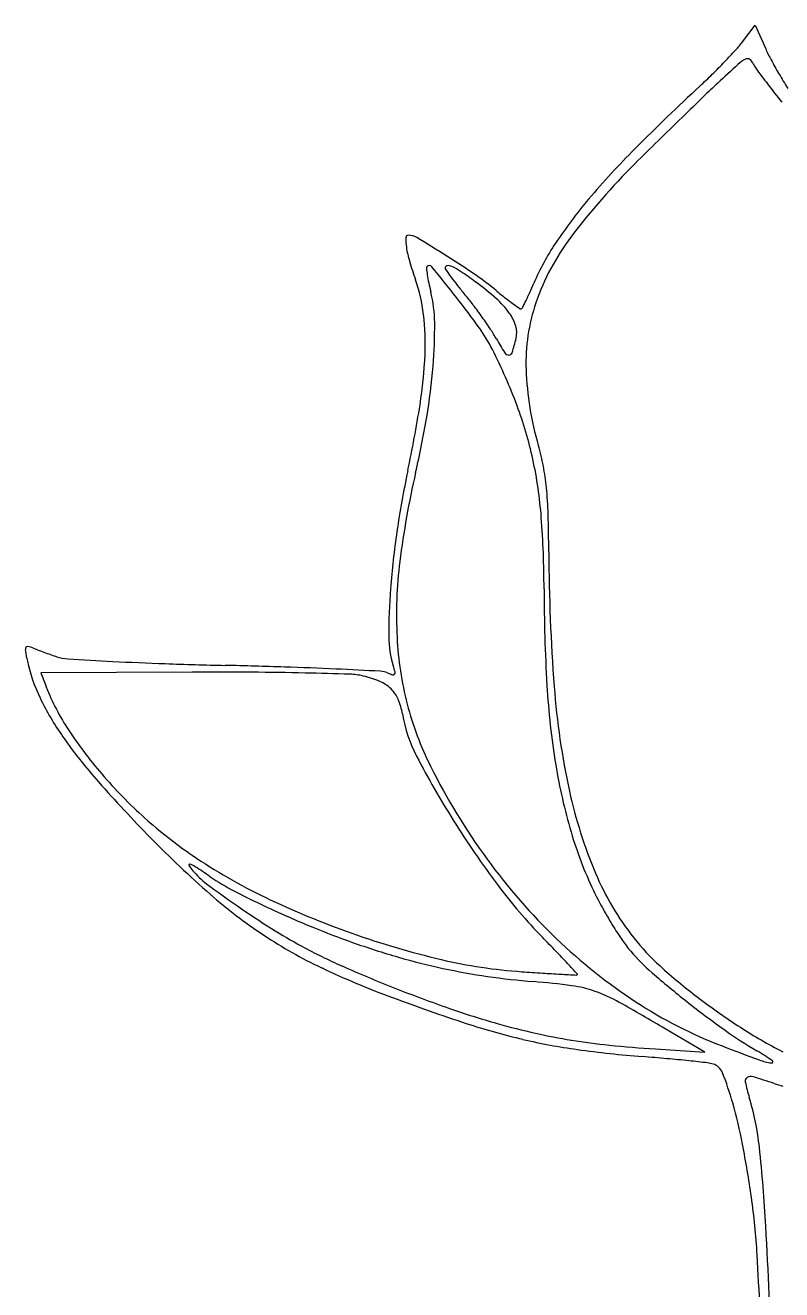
# Model space of a CAD drawing. Header units: millimetres. Extents: x 56222 to 3066687, y -650199 to -121287.
# Drawn here: x 141912.237 to 141914.389, y -185279.642 to -185276.045 of the extents above; entities that cross this region are included whole.
import ezdxf

# ---------------------------------------------------------------- set-up
doc = ezdxf.new("R2010")
doc.units = ezdxf.units.MM
doc.header["$MEASUREMENT"] = 0
doc.layers.add('$TD_AUDIT_GENERATED_(A0BDF17)', color=32, linetype='Continuous', lineweight=30)

msp = doc.modelspace()

# ---------------------------------------------------------------- linework, layer by layer
at = {"layer": '$TD_AUDIT_GENERATED_(A0BDF17)', "linetype": 'Continuous', "lineweight": 25, "ltscale": 2}
for p, q in [((141914.2772, -185276.0925, 0.5173), (141914.3135, -185276.0455, 0.5173)), ((141914.3135, -185276.0455, 0.5173), (141914.3431, -185276.1123, 0.5173)), ((141912.7121, -185277.8853, 0.5173), (141912.2813, -185277.8875, 0.5173)), ((141912.2813, -185277.8875, 0.5173), (141912.2931, -185277.9186, 0.5173)), ((141914.1698, -185278.966, 0.5173), (141914.0573, -185278.8994, 0.5173)), ((141914.0292, -185278.9568, 0.5173), (141914.1698, -185278.966, 0.5173))]:
    msp.add_line(p, q, dxfattribs=at)
for centre, radius, start, end in [((141913.9863, -185275.8682, 0.5173), 0.3674, 317.6042, 322.3614), ((141913.0114, -185274.9781, 0.5173), 1.6875, 316.0694, 317.6042), ((141914.3371, -185276.2371, 0.5173), 0.1084, 118.4045, 132.1893), ((141914.2912, -185276.1522, 0.5173), 0.0118, 54.8902, 118.4045), ((141914.2821, -185276.165, 0.5173), 0.0275, 20.9935, 54.8903), ((141914.7552, -185275.93, 0.5173), 0.4506, 203.862, 208.3085), ((141912.8665, -185274.8385, 0.5173), 1.8887, 314.542, 316.0695), ((141917.8875, -185280.1541, 0.5173), 5.395, 132.1892, 133.0209), ((141914.3566, -185276.1364, 0.5173), 0.0522, 200.9935, 216.7484), ((141918.9604, -185272.6988, 0.5173), 5.7979, 216.74839, 217.29889), ((141915.4987, -185275.5295, 0.5173), 1.2951, 208.3085, 210.3317), ((141913.0447, -185275.0197, 0.5173), 1.6345, 312.8396, 314.5419), ((141916.618, -185278.7937, 0.5173), 3.5342, 133.0209, 133.9308), ((141917.3059, -185273.9591, 0.5173), 3.718, 217.2989, 218.3153), ((141915.5752, -185275.4847, 0.5173), 1.3838, 210.3316, 212.3314), ((141918.7068, -185281.1257, 0.5173), 6.6927, 132.8396, 135.03488), ((141926.247, -185288.789, 0.5173), 17.4131, 133.93077, 134.20969), ((141927.6858, -185290.2681, 0.5173), 19.4765, 134.20969, 134.48884), ((141926.1369, -185288.6913, 0.5173), 17.2663, 134.48888, 134.79438), ((141915.6139, -185278.0365, 0.5173), 2.3213, 135.0349, 139.8711), ((141915.348, -185277.8247, 0.5173), 1.9534, 134.7944, 142.957), ((141914.9232, -185277.4543, 0.5173), 1.4179, 139.8711, 146.164), ((141913.327, -185276.6502, 0.5173), 0.00769, 89.9998, 178.3857), ((141913.327, -185276.6883, 0.5173), 0.0458, 58.7396, 89.9999), ((141913.464, -185276.6541, 0.5173), 0.1448, 178.3857, 188.9552), ((141913.6334, -185276.6274, 0.5173), 0.3163, 188.9552, 196.349), ((141910.4209, -185281.4755, 0.5173), 5.646, 57.7213, 58.7396), ((141914.3296, -185277.0564, 0.5173), 0.7033, 146.164, 156.7975), ((141914.3251, -185277.0526, 0.5173), 0.6719, 142.9569, 161.0506), ((141914.3348, -185276.4216, 0.5173), 1.0472, 196.349, 199.38), ((141912.0148, -185278.952, 0.5173), 2.6613, 55.5823, 57.7212), ((141913.3839, -185276.7359, 0.5173), 0.00599, 134.9999, 186.2144), ((141913.8607, -185276.6839, 0.5173), 0.4856, 186.2145, 188.4324), ((141913.3863, -185276.7382, 0.5173), 0.0093, 39.2214, 134.9999), ((141908.2636, -185280.9194, 0.5173), 6.6217, 38.24964, 39.22137), ((141913.4377, -185276.7355, 0.5173), 0.0064, 95.5798, 180), ((141913.4409, -185276.7355, 0.5173), 0.00958, 179.9999, 215.5219), ((141914.5397, -185275.9511, 0.5173), 1.3596, 215.5219, 216.5731), ((141913.4396, -185276.7549, 0.5173), 0.0259, 65.2348, 95.5798), ((141913.3787, -185276.887, 0.5173), 0.1714, 55.6454, 65.2348), ((141912.6151, -185278.0041, 0.5173), 1.5245, 53.7238, 55.6454), ((141912.9174, -185276.9202, 0.5173), 0.4553, 6.6025, 19.38), ((141913.7597, -185276.6989, 0.5173), 0.3834, 188.4324, 191.8605), ((141914.0341, -185276.6413, 0.5173), 0.6638, 191.8606, 194.1333), ((141914.1264, -185276.2578, 0.5173), 0.845, 216.5732, 218.5863), ((141914.5906, -185275.8874, 0.5173), 1.4389, 218.5863, 219.9376), ((141913.0104, -185277.4655, 0.5173), 0.8565, 48.6201, 53.7238), ((141913.0943, -185277.3765, 0.5173), 0.7515, 50.1001, 55.5823), ((141911.8748, -185276.0041, 0.5173), 1.9675, 335.9738, 336.7975), ((141913.0278, -185276.8947, 0.5173), 0.3738, 0.4926, 14.1333), ((141911.6676, -185278.2359, 0.5173), 2.2871, 35.5473, 38.2497), ((141912.8554, -185277.3401, 0.5173), 0.8242, 37.2718, 39.9376), ((141914.2562, -185275.9869, 0.5173), 1.0599, 230.1001, 231.9303), ((141913.4124, -185277.0092, 0.5173), 0.2483, 35.7893, 48.62), ((141913.9399, -185276.3907, 0.5173), 0.547, 231.9304, 234.9327), ((141912.5767, -185276.317, 0.5173), 1.1991, 334.7802, 335.9738), ((141912.4607, -185277.6405, 0.5173), 1.3202, 35.3988, 37.2718), ((141914.1294, -185276.1207, 0.5173), 0.8769, 234.9327, 236.4712), ((141913.6469, -185276.8489, 0.5173), 0.00332, 236.4713, 315), ((141913.6381, -185276.84, 0.5173), 0.0159, 314.9998, 334.1451), ((141911.9389, -185276.0166, 0.5173), 1.904, 334.1453, 334.7801), ((141914.1871, -185277.0052, 0.5173), 0.526, 161.0506, 182.0499), ((141912.6376, -185276.9526, 0.5173), 0.737, 357.6957, 6.6025), ((141912.0621, -185276.903, 0.5173), 1.3395, 355.2164, 0.4926), ((141912.5156, -185277.6015, 0.5173), 1.2529, 33.5077, 35.3988), ((141913.5118, -185276.9375, 0.5173), 0.1258, 16.8639, 35.7894), ((141913.1424, -185277.1821, 0.5173), 0.4746, 26.873, 35.5473), ((141913.1655, -185277.1712, 0.5173), 0.4734, 29.5969, 33.5077), ((141913.5679, -185276.9205, 0.5173), 0.0671, 346.5868, 16.864), ((141912.1432, -185277.6884, 0.5173), 1.5947, 20.5937, 26.8729), ((141914.3869, -185276.4774, 0.5173), 0.9313, 209.5969, 212.4413), ((141913.0222, -185276.7904, 0.5173), 0.6281, 342.8132, 346.5868), ((141912.1544, -185276.9331, 0.5173), 1.2206, 350.9664, 357.6956), ((141913.6123, -185276.9698, 0.5173), 0.0135, 212.4413, 271.3292), ((141913.6124, -185276.973, 0.5173), 0.0103, 271.3293, 342.8132), ((141911.6327, -185276.867, 0.5173), 1.7705, 350.484, 355.2164), ((141914.5457, -185276.9924, 0.5173), 0.8848, 182.0499, 196.2744), ((141909.6106, -185276.5287, 0.5173), 3.7963, 348.0779, 350.9664), ((141912.625, -185277.5074, 0.5173), 1.08, 12.1846, 20.5937), ((141910.8062, -185276.7285, 0.5173), 2.6085, 346.9443, 350.4839), ((141913.0717, -185277.4227, 0.5173), 0.6508, 10.9067, 16.2744), ((141912.4749, -185277.5398, 0.5173), 1.2336, 4.4002, 12.1846), ((141916.1831, -185277.9164, 0.5173), 2.9211, 168.078, 171.5129), ((141915.7519, -185277.8754, 0.5173), 2.4684, 166.9442, 172.9053), ((141913.058, -185277.4254, 0.5173), 0.6646, 5.6234, 10.9068), ((141912.6294, -185277.4676, 0.5173), 1.0954, 1.6886, 5.6235), ((141909.32, -185277.5651, 0.5173), 4.4062, 0.2902, 1.6886), ((141911.0674, -185277.6481, 0.5173), 2.6452, 359.9999, 4.4001), ((141915.4851, -185277.8122, 0.5173), 2.2153, 171.513, 175.7393), ((141919.2632, -185277.5148, 0.5173), 5.5372, 180.2902, 184.2622), ((141914.5296, -185277.7232, 0.5173), 1.2367, 172.9052, 182.9027), ((141915.0663, -185277.781, 0.5173), 1.7954, 175.7394, 180.1078), ((141918.3613, -185277.6481, 0.5173), 4.6486, 179.9999, 183.3868), ((141913.5452, -185277.7839, 0.5173), 0.2743, 180.1078, 197.6087), ((141914.2527, -185277.7373, 0.5173), 0.9595, 182.9026, 194.4165), ((141912.2547, -185277.8224, 0.5173), 0.0177, 156.9322, 189.9301), ((141912.9515, -185277.7004, 0.5173), 0.7251, 189.9302, 192.208), ((141912.2433, -185277.8175, 0.5173), 0.00534, 79.1757, 156.9322), ((141912.23, -185277.8872, 0.5173), 0.0763, 67.9519, 79.1757), ((141912.4652, -185277.3063, 0.5173), 0.5504, 247.9521, 249.4016), ((141912.941, -185276.0406, 0.5173), 1.9026, 249.4016, 249.9773), ((141913.0004, -185275.8775, 0.5173), 2.0762, 249.9774, 250.5469), ((141912.6935, -185277.7562, 0.5173), 0.4611, 192.208, 206.0024), ((141912.8196, -185276.3894, 0.5173), 1.5333, 250.5469, 251.2617), ((141912.3649, -185277.7296, 0.5173), 0.1181, 251.2618, 266.5745), ((141913.241, -185263.0933, 0.5173), 14.7806, 266.5745, 267.0677), ((141912.9523, -185268.7307, 0.5173), 9.1358, 267.06777, 268.01085), ((141913.1549, -185262.896, 0.5173), 14.974, 268.01093, 268.66227), ((141912.3749, -185296.297, 0.5173), 18.4361, 88.13677, 88.66229), ((141913.0201, -185277.9505, 0.5173), 0.2766, 13.7767, 17.6087), ((141912.786, -185292.5829, 0.5173), 14.6977, 89.62914, 90.28826), ((141912.8197, -185287.377, 0.5173), 9.4918, 88.71437, 89.62904), ((141912.633, -185288.3617, 0.5173), 10.4966, 87.33548, 88.1367), ((141912.7468, -185290.6245, 0.5173), 12.7401, 88.14188, 88.71437), ((141911.9774, -185302.4489, 0.5173), 24.5991, 87.04136, 87.3354), ((141913.1536, -185278.0869, 0.5173), 0.1959, 76.7499, 88.1419), ((141913.1315, -185278.1808, 0.5173), 0.2924, 66.9827, 76.7499), ((141913.244, -185277.9421, 0.5173), 0.0596, 66.6414, 87.0412), ((141913.3243, -185277.7562, 0.5173), 0.143, 246.6414, 252.7692), ((141913.2835, -185277.888, 0.5173), 0.00499, 252.7693, 321.9186), ((141913.2815, -185277.8864, 0.5173), 0.00746, 321.9186, 13.7767), ((141912.9084, -185277.686, 0.5173), 0.6578, 200.7107, 212.9455), ((141913.2051, -185278.0076, 0.5173), 0.1042, 45.8852, 66.9827), ((141913.2151, -185277.9972, 0.5173), 0.0898, 22.766, 45.8852), ((141915.9173, -185277.7927, 0.5173), 2.2004, 183.3869, 189.3125), ((141915.8509, -185277.7691, 0.5173), 2.1153, 184.2623, 192.4095), ((141913.0236, -185277.5952, 0.5173), 0.8285, 206.0023, 214.8984), ((141913.1275, -185278.034, 0.5173), 0.1847, 9.2905, 22.7661), ((141914.179, -185277.7562, 0.5173), 0.8833, 194.4165, 206.6666), ((141913.7028, -185277.9399, 0.5173), 0.3982, 189.2905, 207.6012), ((141913.3739, -185277.3843, 0.5173), 1.2126, 212.9455, 220.686), ((141913.4928, -185277.2679, 0.5173), 1.4005, 214.8984, 221.5624), ((141915.7178, -185276.8864, 0.5173), 2.6719, 207.6011, 212.0911), ((141915.0839, -185277.3018, 0.5173), 1.896, 206.6667, 216.0264), ((141915.3178, -185277.891, 0.5173), 1.5929, 189.3125, 196.3595), ((141913.4841, -185277.2896, 0.5173), 1.3578, 220.686, 228.0515), ((141915.7296, -185275.2846, 0.5173), 4.3899, 221.5624, 224.4064), ((141915.0992, -185277.9345, 0.5173), 1.3457, 192.4095, 202.8345), ((141913.4391, -185277.3397, 0.5173), 1.2905, 228.0515, 235.7034), ((141915.7494, -185276.8666, 0.5173), 2.7092, 212.0911, 216.8636), ((141914.7852, -185276.2095, 0.5173), 3.0681, 224.4064, 228.7702), ((141914.8511, -185278.028, 0.5173), 1.1065, 196.3595, 205.6194), ((141913.6043, -185277.0974, 0.5173), 1.5837, 235.7034, 244.3567), ((141912.7045, -185278.4332, 0.5173), 0.00223, 71.5442, 211.2074), ((141912.814, -185278.3668, 0.5173), 0.1303, 211.2075, 219.69), ((141912.6845, -185278.493, 0.5173), 0.0653, 56.7321, 71.5442), ((141911.0357, -185281.0062, 0.5173), 3.0711, 55.8031, 56.7322), ((141914.9243, -185277.4178, 0.5173), 1.6986, 216.0265, 226.1903), ((141912.8876, -185278.3057, 0.5173), 0.2259, 219.6901, 233.2739), ((141913.1417, -185277.9069, 0.5173), 0.676, 235.8031, 242.7361), ((141914.5899, -185278.1489, 0.5173), 0.7931, 202.8344, 218.3247), ((141914.6066, -185276.0017, 0.5173), 3.1006, 233.2739, 235.276), ((141914.0907, -185276.0653, 0.5173), 2.7478, 242.7361, 245.1814), ((141914.7743, -185277.5977, 0.5173), 1.4905, 216.8637, 224.3285), ((141914.7052, -185278.098, 0.5173), 0.9447, 205.6194, 208.8594), ((141913.6962, -185277.4522, 0.5173), 1.4157, 228.7702, 236.551), ((141914.408, -185276.2883, 0.5173), 2.7519, 235.2759, 237.7038), ((141913.992, -185276.2897, 0.5173), 2.4797, 244.3568, 250.5412), ((141914.2069, -185275.8141, 0.5173), 3.0246, 245.1814, 247.6131), ((141914.9815, -185277.9457, 0.5173), 1.2602, 208.8593, 211.4698), ((141913.7135, -185277.387, 0.5173), 1.4521, 237.7038, 241.6213), ((141913.9469, -185276.4454, 0.5173), 2.3418, 247.6131, 250.5591), ((141914.8867, -185278.0037, 0.5173), 1.149, 211.4698, 214.1182), ((141913.6526, -185277.5182, 0.5173), 1.3367, 236.551, 244.6007), ((141913.9802, -185276.3232, 0.5173), 2.4442, 250.5412, 256.759), ((141913.953, -185276.4281, 0.5173), 2.3602, 250.559, 253.8957), ((141909.2967, -185282.9484, 0.5173), 6.1668, 43.80752, 44.32845), ((141914.8298, -185277.5164, 0.5173), 1.562, 226.1903, 236.7982), ((141914.2151, -185278.4588, 0.5173), 0.3377, 214.1182, 220.7089), ((141914.4835, -185278.2331, 0.5173), 0.6575, 218.3246, 227.8806), ((141913.7882, -185277.2489, 0.5173), 1.6091, 241.6213, 246.1764), ((141913.8345, -185276.8385, 0.5173), 1.933, 253.8957, 257.7713), ((141911.5273, -185280.8088, 0.5173), 3.0759, 42.9309, 43.8075), ((141914.4069, -185278.2938, 0.5173), 0.5907, 220.7089, 229.0749), ((141914.1434, -185276.4846, 0.5173), 2.4808, 244.6008, 249.6677), ((141914.8055, -185274.9447, 0.5173), 4.1279, 246.1764, 248.4306), ((141913.7478, -185277.3107, 0.5173), 1.4298, 256.759, 266.0496), ((141913.8218, -185276.8973, 0.5173), 1.8728, 257.7713, 261.7119), ((141901.3072, -185290.3162, 0.5173), 17.0345, 42.79201, 42.93089), ((141915.1763, -185277.4669, 0.5173), 1.6904, 227.8806, 232.6016), ((141913.8463, -185276.7292, 0.5173), 2.0426, 261.7118, 265.4041), ((141914.4704, -185266.8478, 0.5173), 11.9176, 266.04957, 266.33651), ((141913.5191, -185280.7987, 0.5173), 2.0399, 82.3109, 85.404), ((141914.1087, -185272.4977, 0.5173), 6.2561, 266.33642, 266.80121), ((141915.9112, -185240.2459, 0.5173), 38.5582, 266.80116, 266.86808), ((141913.8048, -185278.7417, 0.5173), 0.0048, 266.8683, 300.6403), ((141913.8066, -185278.7448, 0.5173), 0.00117, 300.6399, 42.7919), ((141915.8483, -185276.6312, 0.5173), 2.7912, 229.0749, 231.7189), ((141914.8473, -185274.839, 0.5173), 4.2416, 248.4306, 250.6786), ((141913.7485, -185279.1, 0.5173), 0.3259, 70.3116, 82.3109), ((141913.7049, -185279.2217, 0.5173), 0.4551, 60.8225, 70.3116), ((141915.3179, -185273.315, 0.5173), 5.861, 249.66767, 251.83682), ((141911.0077, -185284.0523, 0.5173), 5.9877, 59.38195, 60.82257), ((141914.6746, -185277.7535, 0.5173), 1.2786, 236.7982, 249.1244), ((141915.8614, -185276.6146, 0.5173), 2.8123, 231.7188, 234.4535), ((141915.2754, -185277.3371, 0.5173), 1.8537, 232.6017, 237.1916), ((141914.1836, -185276.7319, 0.5173), 2.2356, 250.6786, 254.309), ((141914.1022, -185277.0207, 0.5173), 1.961, 251.8368, 256.744), ((141914.1971, -185276.684, 0.5173), 2.2855, 254.3089, 257.1442), ((141914.0457, -185277.3476, 0.5173), 1.6047, 257.1442, 260.84), ((141914.9355, -185277.9105, 0.5173), 1.2196, 234.4535, 239.5596), ((141915.0431, -185277.6975, 0.5173), 1.4249, 237.1916, 242.7823), ((141914.0348, -185277.3067, 0.5173), 1.6672, 256.744, 262.159), ((141914.0801, -185277.1339, 0.5173), 1.8212, 260.84, 264.2766), ((141914.2735, -185275.2048, 0.5173), 3.7599, 264.2766, 266.2748), ((141914.2528, -185275.7236, 0.5173), 3.2653, 262.159, 265.4336), ((141913.4957, -185285.2026, 0.5173), 6.2439, 84.79311, 85.43345), ((141917.6149, -185270.0438, 0.5173), 9.5301, 249.12438, 249.8039), ((141913.9464, -185279.5936, 0.5173), 0.7327, 55.413, 59.5596), ((141913.6915, -185283.0538, 0.5173), 4.0862, 83.9132, 84.793), ((141913.5626, -185284.2632, 0.5173), 5.3025, 83.3441, 83.9132), ((141914.1664, -185279.0884, 0.5173), 0.0926, 72.9602, 83.3441), ((141914.1812, -185279.04, 0.5173), 0.042, 21.3007, 72.9602), ((141914.3832, -185278.829, 0.5173), 0.1693, 249.8039, 262.0574), ((141914.3603, -185278.9933, 0.5173), 0.00341, 262.0576, 55.4131), ((141913.3064, -185279.3811, 0.5173), 0.981, 16.0454, 21.3008), ((141914.2963, -185279.0482, 0.5173), 0.0117, 119.6561, 192.5452), ((141914.8938, -185278.9153, 0.5173), 0.6238, 192.5452, 196.7493), ((141914.3012, -185279.0568, 0.5173), 0.0215, 73.3899, 119.6561), ((141913.7694, -185280.8393, 0.5173), 1.8816, 71.4898, 73.3899), ((141914.5518, -185278.5024, 0.5173), 0.5828, 251.4899, 254.1023), ((141912.9804, -185279.4749, 0.5173), 1.3202, 10.7978, 16.0454), ((141913.5465, -185279.3208, 0.5173), 0.7832, 6.1734, 16.7494), ((141910.9772, -185279.8569, 0.5173), 3.3595, 8.1853, 10.7977), ((141910.0109, -185279.7032, 0.5173), 4.3394, 3.1959, 6.1735), ((141912.4323, -185279.6476, 0.5173), 1.8894, 3.213, 8.1853), ((141897.9917, -185280.3743, 0.5173), 16.3773, 1.83964, 3.19593), ((141892.4166, -185280.7712, 0.5173), 21.9367, 2.38835, 3.21294)]:
    msp.add_arc(centre, radius, start, end, dxfattribs=at)

doc.saveas('drawing.dxf')
